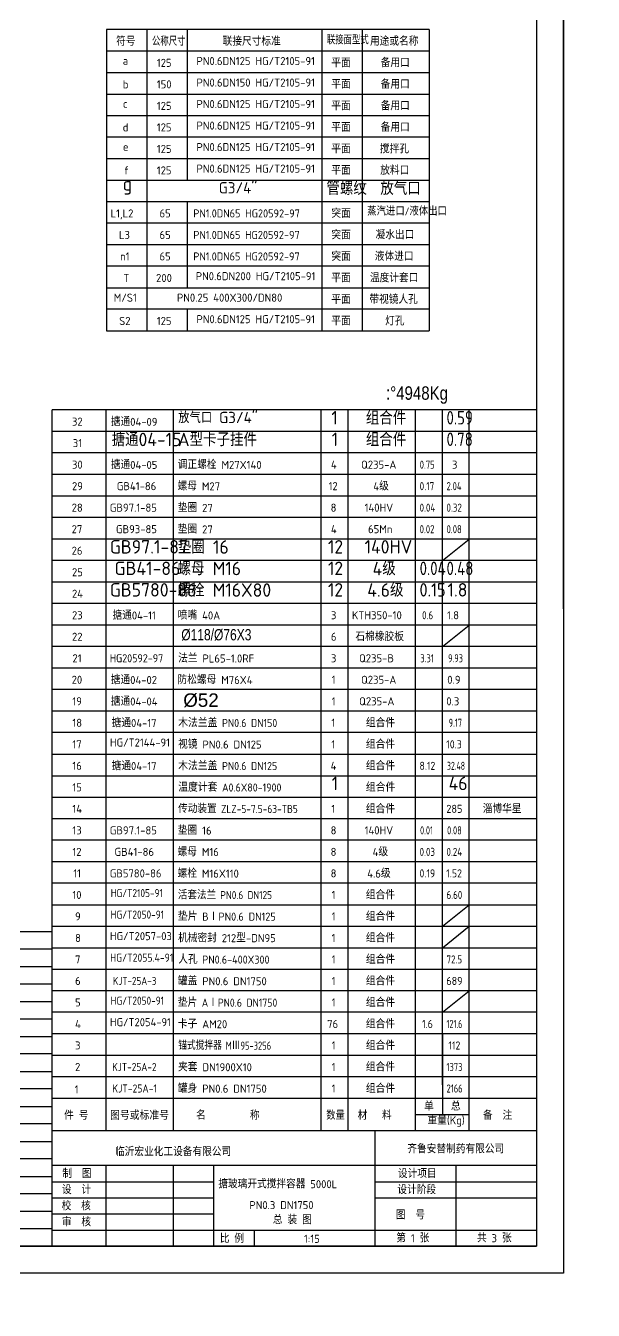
# Model space of a CAD drawing. Extents: x -623 to 82863, y -5386 to 376.
# Drawn here: x 5761.3 to 5972.3, y -712.5 to -234.7 of the extents above; entities that cross this region are included whole.
import ezdxf

# ---------------------------------------------------------------- set-up
doc = ezdxf.new("R2010")
doc.units = 0
doc.layers.get('0').update_dxf_attribs({"color": 8, "linetype": 'CONTINUOUS'})
doc.layers.add('1', color=8, linetype='CONTINUOUS')
doc.styles.get("Standard").update_dxf_attribs({"font": 'cadt_en', "bigfont": 'cadt_hz'})
doc.styles.add('STYLE1', font='tssdeng.shx', dxfattribs={"width": 0.7, "bigfont": 'hztxt.shx'})
doc.styles.add('STYLE181', font='cadt_en.shx', dxfattribs={"width": 1.043885, "bigfont": 'cadt_hz.shx'})
doc.styles.add('STYLE186', font='cadt_en.shx', dxfattribs={"width": 0.795385, "bigfont": 'cadt_hz.shx'})
doc.styles.add('STYLE187', font='cadt_en.shx', dxfattribs={"width": 0.83489, "bigfont": 'cadt_hz.shx'})
doc.styles.add('STYLE188', font='cadt_en.shx', dxfattribs={"width": 1.088705, "bigfont": 'cadt_hz.shx'})
doc.styles.add('STYLE197', font='cadt_en.shx', dxfattribs={"width": 1.044319, "bigfont": 'cadt_hz.shx'})
doc.dimstyles.get("Standard").update_dxf_attribs({"dimtxt": 3.5, "dimasz": 4, "dimexe": 2, "dimexo": 0, "dimgap": 1, "dimtad": 1, "dimtoh": 1, "dimdec": 4, "dimzin": 0, "dimtxsty": 'STANDARD', "dimcen": 0, "dimazin": 3, "dimtfac": 1, "dimtdec": 4, "dimtmove": 0, "dimatfit": 3, "dimtolj": 1, "dimtzin": 0})

# ---------------------------------------------------------------- blocks, each defined once
blk = doc.blocks.new('*U2')
blk.add_line((5961.14, -451.65), (5961.14, -154.65, 1))
blk = doc.blocks.new('*U3')
blk.add_line((5961.14, -451.65), (5961.14, -154.65, 1))
blk = doc.blocks.new('*U18')
at = {"style": 'STYLE1'}
for s, height, p in [('g', 5, (5797.32, -296.06)), ('G3/4"', 4.2, (5833, -297.13)), ('管螺纹', 5, (5873.05, -297.71)), ('放气口', 5, (5893.07, -297.71))]:
    blk.add_text(s, height=height, dxfattribs=at).set_placement(p)
blk = doc.blocks.new('*U19')
at = {"style": 'STYLE1'}
for s, height, width, p in [('放气口 G3/4"', 4.2, 1.003, (5817.95, -382.56)), ('组合件', 5, 1.003, (5887.71, -383.13)), ('0.59', 5, 0.842705, (5917.68, -383.05))]:
    blk.add_text(s, height=height, dxfattribs=dict(at, width=width)).set_placement(p)
blk.add_text('1', height=5, dxfattribs=at).set_placement((5874.88, -383.05))
blk = doc.blocks.new('*U20')
at = {"style": 'STYLE1'}
for s, width, p in [('搪通04-15', 0.998339, (5793.22, -391.13)), ('A型卡子挂件', 1.003, (5817.87, -391.13)), ('1', 1.003, (5874.99, -391.05)), ('组合件', 1.003, (5887.71, -391.13)), ('0.78', 0.843955, (5917.68, -391.05))]:
    blk.add_text(s, height=5, dxfattribs=dict(at, width=width)).set_placement(p)
blk = doc.blocks.new('*U21')
blk.add_line((5916.14, -433.65), (5926.14, -425.65, 1))
at = {"style": 'STYLE1'}
for s, width, p in [('GB97.1-87', 1.003, (5792.53, -431.05)), ('垫圈 16', 1.003, (5817.79, -431.13)), ('140HV', 1.003, (5887.23, -431.05)), ('GB41-86', 1.003, (5794.28, -439.05)), ('螺母 M16', 1.003, (5817.7, -439.11)), ('4级', 1.003, (5890.21, -439.13)), ('0.04', 0.843956, (5907.68, -439.05)), ('0.48', 0.843956, (5917.68, -439.05)), ('GB5780-86', 1.002231, (5792.53, -447.05)), ('螺栓 M16X80', 1.003, (5817.7, -447.13)), ('4.6级', 1.003, (5888.22, -447.13)), ('0.15', 0.923909, (5907.64, -447.05))]:
    blk.add_text(s, height=5, dxfattribs=dict(at, width=width)).set_placement(p)
for s, p in [('12', (5873.61, -431.05)), ('12', (5873.61, -439.05)), ('12', (5873.61, -447.05)), ('1.8', (5918.07, -447.05))]:
    blk.add_text(s, height=5, dxfattribs=at).set_placement(p)
blk = doc.blocks.new('*D22')
for p, q in [((5561.43, -327.7), (5535.01, -359.1)), ((5535.01, -359.1), (5522.45, -359.1))]:
    blk.add_line(p, q)
for points in [[(5561.43, -327.7), (5559.24, -331.08), (5558.47, -330.44)], [(5542.12, -350.65), (5544.31, -347.27), (5545.07, -347.91)]]:
    blk.add_solid(points)
at = {"insert": (5523.88, -357.67), "char_height": 5, "attachment_point": 7, "style": 'STYLE188'}
blk.add_mtext('%%c450', dxfattribs=at)
blk = doc.blocks.new('*D24')
for p, q in [((5546.89, -324.54), (5530.64, -335.98)), ((5530.64, -335.98), (5514.63, -335.98))]:
    blk.add_line(p, q)
for points in [[(5540.35, -329.14), (5537.36, -331.85), (5536.79, -331.04)], [(5541.98, -327.99), (5544.97, -325.28), (5545.54, -326.1)]]:
    blk.add_solid(points)
at = {"insert": (5516.06, -334.55), "char_height": 5, "attachment_point": 7, "style": 'STYLE197'}
blk.add_mtext('4-%%c30', dxfattribs=at)

msp = doc.modelspace()

# ---------------------------------------------------------------- linework, layer by layer
for p, q in [((5961.14288, 142.34588), (5961.14288, -698.65412, 1)), ((5806.29485, -236.22695), (5806.29485, -348.22695)), ((5821.29485, -236.22695), (5821.29485, -292.22695, 1)), ((5871.29485, -236.22695), (5871.29485, -348.22695)), ((5886.29485, -236.22695), (5886.29485, -348.22695, 1)), ((5911.29485, -244.22695), (5791.29485, -244.22695, 1)), ((5911.29485, -252.22695), (5791.29485, -252.22695)), ((5791.29485, -260.22695), (5911.29485, -260.22695, 1)), ((5911.29485, -268.22695), (5791.29485, -268.22695, 1)), ((5911.29485, -276.22695), (5791.29485, -276.22695, 1)), ((5911.29485, -284.22695), (5791.29485, -284.22695)), ((5791.29485, -292.22695), (5911.29485, -292.22695, 1)), ((5911.29485, -300.22695), (5791.29485, -300.22695)), ((5821.29485, -300.22695), (5821.29485, -332.22695)), ((5911.29485, -308.22695), (5791.29485, -308.22695, 1)), ((5911.29485, -316.22695), (5791.29485, -316.22695)), ((5911.29485, -324.22695), (5791.29485, -324.22695, 1)), ((5791.29485, -332.22695), (5911.29485, -332.22695)), ((5911.29485, -340.22695), (5791.29485, -340.22695)), ((5821.29485, -340.22695), (5821.29485, -348.22695, 1)), ((5951.14288, -377.65412), (5771.14288, -377.65412)), ((5791.14288, -628.65412), (5791.14288, -377.65412)), ((5816.14288, -645.65412), (5816.14288, -377.65412)), ((5871.14288, -645.65412), (5871.14288, -377.65412)), ((5881.14288, -645.65412), (5881.14288, -377.65412)), ((5906.14288, -645.65412), (5906.14288, -377.65412)), ((5916.14288, -628.65412), (5916.14288, -377.65412)), ((5926.14288, -645.65412), (5926.14288, -377.65412)), ((5951.14288, -385.65412), (5771.14288, -385.65412)), ((5951.14288, -393.65412), (5771.14288, -393.65412)), ((5951.14288, -401.65412), (5771.14288, -401.65412)), ((5951.14288, -409.65412), (5771.14288, -409.65412)), ((5951.14288, -417.65412), (5771.14288, -417.65412)), ((5951.14288, -425.65412), (5771.14288, -425.65412)), ((5951.14288, -433.65412), (5771.14288, -433.65412, 1)), ((5951.14288, -441.65412), (5771.14288, -441.65412)), ((5951.14288, -449.65412), (5771.14288, -449.65412)), ((5951.14288, -457.65412), (5771.14288, -457.65412)), ((5916.14288, -465.65412), (5926.14288, -457.65412, 1)), ((5951.14288, -465.65412), (5771.14288, -465.65412)), ((5951.14288, -473.65412), (5771.14288, -473.65412)), ((5951.14288, -481.65412), (5771.14288, -481.65412, 1)), ((5951.14288, -489.65412), (5771.14288, -489.65412, 1)), ((5951.14288, -497.65412), (5771.14288, -497.65412)), ((5771.14288, -505.65412), (5951.14288, -505.65412)), ((5771.14288, -513.65412), (5951.14288, -513.65412)), ((5771.14288, -521.65412), (5951.14288, -521.65412)), ((5951.14288, -529.65412), (5771.14288, -529.65412, 1)), ((5951.14288, -537.65412), (5771.14288, -537.65412)), ((5951.14288, -545.65412), (5771.14288, -545.65412)), ((5951.14288, -553.65412), (5771.14288, -553.65412)), ((5771.14288, -561.65412), (5951.14288, -561.65412)), ((5916.14288, -569.65412), (5926.14288, -561.65412, 1)), ((5591.14288, -571.65412), (5771.14288, -571.65412)), ((5771.14288, -569.65412), (5951.14288, -569.65412)), ((5916.14288, -577.65412), (5926.14288, -569.65412, 1)), ((5771.14288, -577.65412), (5951.14288, -577.65412)), ((5771.14288, -578.15412), (5591.14288, -578.15412)), ((5591.14288, -584.65412), (5771.14288, -584.65412)), ((5771.14288, -585.65412), (5951.14288, -585.65412)), ((5771.14288, -591.15412), (5591.14288, -591.15412, 1)), ((5951.14288, -593.65412), (5771.14288, -593.65412)), ((5916.14288, -601.65412), (5926.14288, -593.65412, 1)), ((5591.14288, -597.65412), (5771.14288, -597.65412)), ((5951.14288, -601.65412), (5771.14288, -601.65412)), ((5771.14288, -604.15412), (5591.14288, -604.15412)), ((5591.14288, -610.65412), (5771.14288, -610.65412)), ((5951.14288, -609.65412), (5771.14288, -609.65412)), ((5791.14288, -645.65412), (5791.14288, -609.65412)), ((5916.14288, -609.65412), (5916.14288, -639.65412)), ((5771.14288, -617.15412), (5591.14288, -617.15412)), ((5771.14288, -617.65412), (5951.14288, -617.65412)), ((5591.14288, -623.65412), (5771.14288, -623.65412)), ((5951.14288, -625.65412), (5771.14288, -625.65412)), ((5771.14288, -630.15412), (5591.14288, -630.15412)), ((5951.14288, -633.65412), (5771.14288, -633.65412)), ((5591.14288, -636.65412), (5771.14288, -636.65412)), ((5906.14288, -639.65412), (5926.14288, -639.65412, 1)), ((5771.14288, -643.15412), (5591.14288, -643.15412, 1)), ((5591.14288, -649.65412), (5771.14288, -649.65412)), ((5891.14288, -688.65412), (5891.14288, -645.65412)), ((5771.14288, -656.15412), (5591.14288, -656.15412)), ((5951.14288, -658.65412), (5771.14288, -658.65412)), ((5791.14288, -688.65412), (5791.14288, -658.65412)), ((5816.14288, -688.65412), (5816.14288, -658.65412, 1)), ((5831.14288, -688.65412), (5831.14288, -658.65412)), ((5921.14288, -658.65412), (5921.14288, -688.65412)), ((5591.14288, -662.65412), (5771.14288, -662.65412)), ((5771.14288, -664.65412), (5831.14288, -664.65412)), ((5891.14288, -664.65412), (5951.14288, -664.65412, 1)), ((5771.14288, -669.15412), (5591.14288, -669.15412)), ((5771.14288, -670.65412), (5831.14288, -670.65412, 1)), ((5891.14288, -670.65412), (5951.14288, -670.65412)), ((5591.14288, -675.65412), (5771.14288, -675.65412)), ((5771.14288, -676.65412), (5831.14288, -676.65412)), ((5771.14288, -682.15412), (5591.14288, -682.15412, 1)), ((5771.14288, -682.65412), (5951.14288, -682.65412, 1)), ((5846.14288, -682.65412), (5846.14288, -688.65412)), ((5591.14288, -688.65412), (5771.14288, -688.65412)), ((5771.14288, -688.65412), (5951.14288, -688.65412)), ((5961.14288, -698.65412), (5367.14288, -698.65412, 1))]:
    msp.add_line(p, q)
at = {"layer": '1'}
for p, q in [((5951.14288, 117.34588), (5951.14288, -688.65412, 1)), ((5911.29485, -236.22695), (5791.29485, -236.22695, 1)), ((5791.29485, -236.22695), (5791.29485, -348.22695)), ((5911.29485, -236.22695), (5911.29485, -348.22695)), ((5791.29485, -348.22695), (5911.29485, -348.22695)), ((5771.14288, -688.65412), (5771.14288, -377.65412)), ((5771.14288, -645.65412), (5951.14288, -645.65412, 1)), ((5951.14288, -688.65412), (5377.14288, -688.65412))]:
    msp.add_line(p, q, dxfattribs=at)

# ---------------------------------------------------------------- block references
for name in ['*U2', '*U3', '*U18', '*U19', '*U20', '*U21']:
    msp.add_blockref(name, (0, 0))

# ---------------------------------------------------------------- texts
at = {"style": 'STYLE1'}
for s, p in [('符号', (5794.86458, -242.14966)), ('联接尺寸标准', (5834.47474, -242.14966)), ('用途或名称', (5889.25481, -242.13013)), ('a', (5797.3246, -249.28154)), ('125', (5809.99932, -250.06279)), ('PN0.6DN125 HG/T2105-91', (5824.73908, -249.39989)), ('平面', (5874.86458, -250.14966)), ('备用口', (5893.21438, -250.13013)), ('b', (5797.3246, -258.06279)), ('150', (5809.99932, -258.06279)), ('PN0.6DN150 HG/T2105-91', (5824.73908, -257.39989)), ('平面', (5874.86458, -258.14966)), ('备用口', (5893.21438, -258.13013)), ('PN0.6DN125 HG/T2105-91', (5824.73908, -265.39989)), ('c', (5797.39296, -265.28154)), ('125', (5809.99932, -266.06279)), ('平面', (5874.86458, -266.14966)), ('备用口', (5893.21438, -266.13013)), ('d', (5797.3246, -274.06279)), ('125', (5809.99932, -274.06279)), ('PN0.6DN125 HG/T2105-91', (5824.73908, -273.39989)), ('平面', (5874.86458, -274.14966)), ('备用口', (5893.21438, -274.13013)), ('e', (5797.39296, -281.28154)), ('125', (5809.99932, -282.06279)), ('PN0.6DN125 HG/T2105-91', (5824.73908, -281.39989)), ('平面', (5874.86458, -282.14966)), ('搅拌孔', (5892.95071, -282.16919)), ('PN0.6DN125 HG/T2105-91', (5824.73908, -289.39989)), ('f', (5797.80311, -290.06279)), ('125', (5809.99932, -290.06279)), ('平面', (5874.86458, -290.14966)), ('放料口', (5893.05325, -290.14966)), ('L1,L2', (5792.81076, -306.06279)), ('65', (5810.99106, -306.06279)), ('突面', (5874.87923, -306.16919)), ('L3', (5795.9227, -314.06279)), ('65', (5810.99106, -314.06279)), ('突面', (5874.87923, -314.16919)), ('凝水出口', (5891.31517, -314.13013)), ('n1', (5796.36704, -322.06279)), ('65', (5810.99106, -322.06279)), ('突面', (5874.87923, -322.16919)), ('液体进口', (5891.0222, -322.14966)), ('T', (5797.52968, -330.06279)), ('200', (5809.72588, -330.06279)), ('PN0.6DN200 HG/T2105-91', (5824.48068, -329.39989)), ('平面', (5874.86458, -330.14966)), ('温度计套口', (5889.22552, -330.13013)), ('M/S1', (5794.00348, -337.39989)), ('PN0.25 400X300/DN80', (5817.47853, -337.39989)), ('平面', (5874.86458, -338.14966)), ('带视镜人孔', (5889.02044, -338.13013)), ('S2', (5795.99106, -346.06279)), ('125', (5809.99932, -346.06279)), ('PN0.6DN125 HG/T2105-91', (5824.73908, -345.39989)), ('平面', (5874.86458, -346.14966)), ('灯孔', (5894.86458, -346.14966)), ('32', (5778.45337, -383.48996)), ('31', (5778.76099, -391.48996)), ('30', (5778.45337, -399.48996)), ('29', (5778.45337, -407.48996)), ('28', (5778.33909, -415.48996)), ('8', (5874.60426, -415.48996)), ('27', (5778.33909, -423.48996)), ('26', (5778.33909, -431.48996)), ('25', (5778.45337, -439.48996)), ('24', (5778.45337, -447.48996)), ('23', (5778.45337, -455.48996)), ('1.8', (5917.89422, -455.48996)), ('22', (5778.45337, -463.48996)), ('21', (5778.6467, -471.48996)), ('20', (5778.33909, -479.48996)), ('19', (5778.61252, -487.48996)), ('18', (5778.61252, -495.48996)), ('搪通04-17', (5793.19628, -495.57683)), ('1', (5874.8777, -495.48996)), ('17', (5778.61252, -503.48996)), ('1', (5874.8777, -503.48996)), ('16', (5778.61252, -511.48996)), ('搪通04-17', (5793.19628, -511.57683)), ('4', (5874.60426, -511.48996)), ('15', (5778.61252, -519.48996)), ('14', (5778.61252, -527.48996)), ('1', (5874.8777, -527.48996)), ('淄博华星', (5931.16619, -527.5573)), ('13', (5778.61252, -535.48996)), ('8', (5874.60426, -535.48996)), ('12', (5778.61252, -543.48996)), ('8', (5874.60426, -543.48996)), ('11', (5778.92014, -551.48996)), ('8', (5874.60426, -551.48996)), ('10', (5778.61252, -559.48996)), ('9', (5779.60426, -567.48996)), ('8', (5779.60426, -575.48996)), ('7', (5779.60426, -583.48996)), ('6', (5779.60426, -591.48996)), ('5', (5779.60426, -599.48996)), ('4', (5779.60426, -607.48996)), ('3', (5779.60426, -615.48996)), ('2', (5779.60426, -623.48996)), ('1', (5779.46822, -631.85146)), ('单', (5909.36788, -638.16312)), ('总', (5919.35548, -638.16312)), ('件 号', (5775.53727, -641.57683)), ('名         称', (5824.6053, -641.5573)), ('材   料', (5884.64266, -641.57683)), ('重量(Kg)', (5910.64414, -643.31362)), ('备  注', (5931.27405, -641.5573)), ('齐鲁安替制药有限公司', (5903.12498, -654.0573)), ('制  图', (5774.87059, -663.23269)), ('设计项目', (5899.61445, -663.23269)), ('设  计', (5774.73087, -669.23269)), ('设计阶段', (5899.42393, -669.23269)), ('校  核', (5774.61211, -675.2695)), ('PN0.3 DN1750', (5844.41199, -674.86187)), ('审  核', (5774.70547, -681.23269)), ('总 装 图', (5853.14399, -680.40187)), ('图  号', (5898.87659, -678.61589)), ('比 例', (5833.41487, -687.38139)), ('1:15', (5864.70873, -687.38986)), ('第 1 张', (5899.02781, -687.16312)), ('共 3 张', (5929.02086, -687.16372))]:
    msp.add_text(s, height=3, dxfattribs=at).set_placement(p)
for s, height, width, p in [('公称尺寸', 3, 0.770655, (5808.18394, -242.13013)), ('联接面型式', 3, 0.768839, (5873.20994, -241.61616)), ('PN1.0DN65 HG20592-97', 3, 0.966984, (5823.54867, -306.06279)), ('蒸汽进口/液体出口', 3, 0.860115, (5888.20463, -305.31229)), ('PN1.0DN65 HG20592-97', 3, 0.965293, (5823.55327, -314.06279)), ('PN1.0DN65 HG20592-97', 3, 0.965293, (5823.55327, -322.06279)), ('搪通04-09', 3, 0.998339, (5792.91098, -383.57683)), ('搪通04-05', 3, 0.998339, (5792.91098, -399.57683)), ('调正螺栓 M27X140', 3, 1.003, (5817.76088, -399.57683)), ('4', 3, 1.003, (5874.71949, -399.48996)), ('Q235-A', 3, 1.003, (5885.9253, -399.48996)), ('0.75', 3, 0.808834, (5907.72317, -399.48996)), ('3', 3, 1.003, (5919.71949, -399.48996)), ('GB41-86', 3, 1.003, (5795.11898, -407.48996)), ('螺母 M27', 3, 1.003, (5817.70211, -407.5573)), ('12', 3, 1.003, (5873.84461, -407.48996)), ('4级', 3, 1.003, (5890.46908, -407.57246)), ('0.17', 3, 0.87541, (5907.68417, -407.48996)), ('2.04', 3, 0.806229, (5917.7128, -407.48996)), ('GB97.1-85', 3, 1.002844, (5792.5261, -415.48996)), ('垫圈 27', 3, 1.003, (5817.79026, -415.57683)), ('140HV', 3, 1.003, (5887.22945, -415.48996)), ('0.04', 3, 0.843744, (5907.68157, -415.48996)), ('0.32', 3, 0.843203, (5917.68198, -415.48996)), ('垫圈 27', 3, 1.003, (5817.79026, -423.57683)), ('GB93-85', 3, 1.003, (5794.81044, -423.48996)), ('4', 3, 1.003, (5874.71949, -423.48996)), ('65Mn', 3, 1.003, (5888.53211, -423.48996)), ('0.02', 3, 0.814979, (5907.71521, -423.48996)), ('0.08', 3, 0.814979, (5917.71521, -423.48996)), ('搪通04-11', 3, 0.998339, (5793.52519, -455.57683)), ('喷嘴 40A', 3, 1.003, (5817.79026, -455.57683)), ('3', 3, 1.003, (5874.71949, -455.48996)), ('KTH350-10', 3, 1.002998, (5882.5258, -455.48996)), ('0.6', 3, 0.843677, (5908.60458, -455.48996)), ('6', 3, 1.003, (5874.71949, -463.48996)), ('石棉橡胶板', 3, 1.003, (5883.80976, -463.5573)), ('HG20592-97', 3, 0.945218, (5792.49674, -471.48996)), ('法兰 PL65-1.0RF', 3, 1.003, (5817.9078, -471.57683)), ('3', 3, 1.003, (5874.71949, -471.48996)), ('Q235-B', 3, 1.003, (5885.17198, -471.48996)), ('3.31', 3, 0.798648, (5907.95286, -471.48996)), ('9.93', 3, 0.696597, (5918.28574, -471.48996)), ('搪通04-02', 3, 0.998339, (5792.91098, -479.57683)), ('防松螺母 M76X4', 3, 1.003, (5817.67272, -479.57683)), ('1', 3, 1.003, (5874.99375, -479.48996)), ('Q235-A', 3, 1.003, (5885.9253, -479.48996)), ('0.9', 3, 1.003, (5917.96973, -479.48996)), ('搪通04-04', 3, 0.998339, (5792.91098, -487.57683)), ('1', 3, 1.003, (5874.99375, -487.48996)), ('Q235-A', 3, 1.003, (5885.20626, -487.48996)), ('0.3', 3, 1.003, (5917.61022, -487.48996)), ('木法兰盖 PN0.6 DN150', 3, 0.936631, (5817.92336, -495.57683)), ('组合件', 3, 1.003, (5887.70775, -495.57683)), ('9.17', 3, 0.696562, (5918.50007, -495.48996)), ('HG/T2144-91', 3, 0.996245, (5792.57341, -502.82706)), ('视镜 PN0.6 DN125', 3, 1.003, (5817.9078, -503.57683)), ('组合件', 3, 1.003, (5887.70775, -503.57683)), ('10.3', 3, 0.929823, (5917.57174, -503.48996)), ('木法兰盖 PN0.6 DN125', 3, 0.936631, (5817.92336, -511.57683)), ('组合件', 3, 1.003, (5887.70775, -511.57683)), ('8.12', 3, 0.921053, (5907.63994, -511.48996)), ('32.48', 3, 0.608007, (5917.85218, -511.48996)), ('1', 5, 1.003, (5874.99375, -519.04551)), ('46', 5, 0.999232, (5918.48273, -519.04551)), ('温度计套 A0.6X80-1900', 3, 0.936631, (5817.92708, -519.5573)), ('组合件', 3, 0.936631, (5887.70775, -519.57683)), ('传动装置 ZLZ-5-7.5-63-TB5', 3, 0.885093, (5817.90951, -527.53777)), ('组合件', 3, 1.003, (5887.70775, -527.57683)), ('285', 3, 0.967142, (5917.61697, -527.48996)), ('GB97.1-85', 3, 1.002864, (5792.52606, -535.48996)), ('垫圈 16', 3, 1.003, (5817.79026, -535.57683)), ('140HV', 3, 1.003, (5887.22945, -535.48996)), ('0.01', 3, 0.762818, (5907.85097, -535.48996)), ('0.08', 3, 0.70748, (5917.89509, -535.48996)), ('GB41-86', 3, 1.003, (5794.28011, -543.48996)), ('螺母 M16', 3, 1.003, (5817.70211, -543.5573)), ('4级', 3, 1.003, (5890.20942, -543.57246)), ('0.03', 3, 0.843744, (5907.68157, -543.48996)), ('0.24', 3, 0.843744, (5917.68157, -543.48996)), ('GB5780-86', 3, 0.99615, (5792.53359, -551.48996)), ('螺栓 M16X110', 3, 1.003, (5817.70211, -551.57683)), ('4.6级', 3, 1.003, (5888.21999, -551.57246)), ('0.19', 3, 0.921286, (5907.63975, -551.48996)), ('1.52', 3, 0.930107, (5917.57149, -551.48996)), ('HG/T2105-91', 3, 0.875586, (5792.86636, -558.82706)), ('活套法兰 PN0.6 DN125', 3, 0.876272, (5817.83482, -559.57683)), ('1', 3, 1.003, (5874.99375, -559.48996)), ('组合件', 3, 1.003, (5887.70775, -559.57683)), ('6.60', 3, 0.843764, (5917.68155, -559.48996)), ('HG/T2050-91', 3, 0.875586, (5792.84552, -566.82706)), ('垫片 BⅠPN0.6 DN125', 3, 0.973935, (5817.80048, -567.57683)), ('1', 3, 1.003, (5874.99375, -567.48996)), ('组合件', 3, 1.003, (5887.70775, -567.57683)), ('HG/T2057-03', 3, 0.994614, (5792.57202, -574.82706)), ('机械密封 212型-DN95', 3, 1.003, (5817.87842, -575.57683)), ('1', 3, 1.003, (5874.99375, -575.48996)), ('组合件', 3, 1.003, (5887.70775, -575.57683)), ('HG/T2055.4-91', 3, 0.912265, (5792.62108, -582.82706)), ('人孔 PN0.6-400X300', 3, 0.953422, (5818.00322, -583.5573)), ('1', 3, 1.003, (5874.99375, -583.48996)), ('组合件', 3, 1.003, (5887.70775, -583.57683)), ('72.5', 3, 0.843764, (5917.68155, -583.48996)), ('KJT-25A-3', 3, 0.85687, (5793.65452, -591.48996)), ('罐盖 PN0.6 DN1750', 3, 1.003, (5817.81965, -591.59636)), ('1', 3, 1.003, (5874.99375, -591.48996)), ('组合件', 3, 1.003, (5887.70775, -591.57683)), ('689', 3, 0.94556, (5917.63427, -591.48996)), ('HG/T2050-91', 3, 0.875586, (5792.84552, -598.82706)), ('垫片 AⅠPN0.6 DN1750', 3, 0.924015, (5817.81803, -599.57683)), ('1', 3, 1.003, (5874.99375, -599.48996)), ('组合件', 3, 1.003, (5887.70775, -599.57683)), ('HG/T2054-91', 3, 0.991148, (5792.57802, -606.82706)), ('卡子 AM20', 3, 1.003, (5817.81965, -607.57683)), ('76', 3, 1.003, (5873.33067, -607.48996)), ('组合件', 3, 1.003, (5887.70775, -607.57683)), ('1.6', 3, 0.929157, (5908.59196, -607.48996)), ('121.6', 3, 0.750159, (5917.68137, -607.48996)), ('锚式搅拌器 MⅢ95-3256', 3, 0.800134, (5817.95535, -615.5573)), ('1', 3, 1.003, (5874.99375, -615.48996)), ('组合件', 3, 1.003, (5887.70775, -615.57683)), ('112', 3, 0.920527, (5918.39799, -615.48996)), ('KJT-25A-2', 3, 0.878013, (5793.38951, -623.48996)), ('夹套 DN1900X10', 3, 1.003, (5817.87842, -623.57683)), ('1', 3, 1.003, (5874.99375, -623.48996)), ('组合件', 3, 1.003, (5887.70775, -623.57683)), ('1373', 3, 0.797921, (5917.65197, -623.48996)), ('KJT-25A-1', 3, 0.906916, (5793.45015, -631.48996)), ('罐身 PN0.6 DN1750', 3, 1.003, (5817.81965, -631.5573)), ('1', 3, 1.003, (5874.99375, -631.48996)), ('组合件', 3, 1.003, (5887.70775, -631.57683)), ('2166', 3, 0.790733, (5917.71045, -631.48996)), ('图号或标准号', 3, 0.973683, (5792.62648, -641.59636)), ('数量', 3, 0.857889, (5872.96097, -641.5573))]:
    msp.add_text(s, height=height, dxfattribs=dict(at, width=width)).set_placement(p)
at = {"attachment_point": 7}
for s, insert, char_height, style in [(':%%d4948Kg', (5895.20618, -375.37827), 5, 'STYLE187'), (' %%c118/%%c76X3', (5817.84668, -463.49372), 4.2, 'STYLE186'), (' %%c52', (5817.87842, -488.2435), 5, 'STYLE181')]:
    msp.add_mtext(s, dxfattribs=dict(at, insert=insert, char_height=char_height, style=style))
at = {"layer": '1', "style": 'STYLE1'}
msp.add_text('临沂宏业化工设备有限公司', height=3, dxfattribs=at).set_placement((5794.45245, -655.08524))
at = {"layer": '1', "style": 'STYLE1', "width": 0.998764}
msp.add_text('搪玻璃开式搅拌容器 5000L', height=3, dxfattribs=at).set_placement((5832.86342, -667.07127))

# ---------------------------------------------------------------- dimensions: what is measured, and where the dimension line sits
for p1, p2, text, picture, middle in [((5540.34783, -329.14386), (5541.98343, -327.99285), '4-%%c30', '*D24', (82747.51952, -5039.67906)), ((5542.11508, -350.65274), (5561.42938, -327.69717), '%%c450', '*D22', (82863.03776, -5386.45886))]:
    dim = msp.add_diameter_dim_2p(p1=p1, p2=p2, text=text, dimstyle='STANDARD')
    dim.commit()
    dim.dimension.update_dxf_attribs({"geometry": picture, "text_midpoint": middle})

doc.saveas('drawing.dxf')
